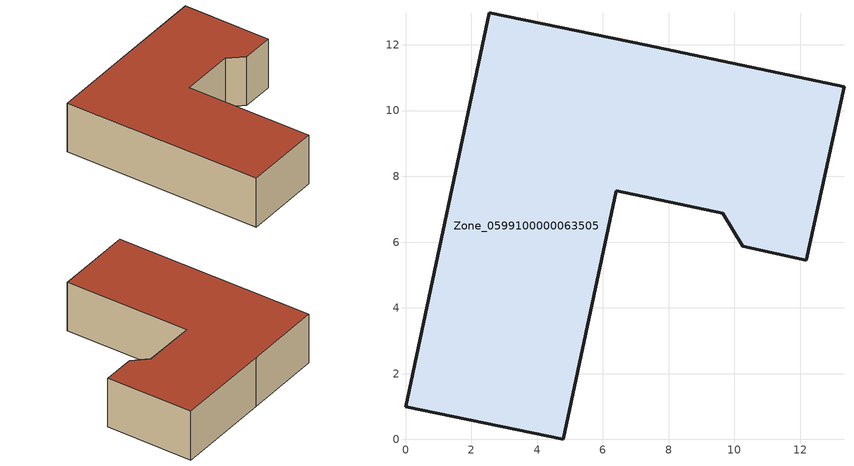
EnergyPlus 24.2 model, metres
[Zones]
Zone_0599100000063505
 floor ground (C_G): 6.41,7.56 4.8,0 0,0.99 2.55,12.98 7.35,11.99 13.33,10.72 12.19,5.45 10.25,5.88 9.65,6.87 z0
 wall outside (C_F): 2.55,12.98 0,0.99 4.8,0 6.41,7.56 9.65,6.87 10.25,5.88 12.19,5.45 13.33,10.72 7.35,11.99 2.55,12.98 z0:3.15
 roof outside (C_R): 12.19,5.45 13.33,10.72 7.35,11.99 2.55,12.98 0,0.99 4.8,0 6.41,7.56 9.65,6.87 10.25,5.88 z3.15
[BUILDING]
Pand.0599100000063505: North Axis=0; Terrain=City; Loads Convergence Tolerance Value=0.04; Temperature Convergence Tolerance Value=0.4; Solar Distribution=FullExterior; Maximum Number of Warmup Days=25; Minimum Number of Warmup Days=1
[Site:Location]
Rotterdam.The.Hague.AP_ZH_NLD Design_Conditions: Latitude=51.96; Longitude=4.45; Time Zone=1; Elevation=-4.5
[SITE:GROUNDTEMPERATURE:BUILDINGSURFACE]
18, 18, 18, 18, 18, 18, 18, 18, 18, 18, 18, 18
[MATERIAL] Thermal Absorptance=0.9; Solar Absorptance=0.7; Visible Absorptance=0.7
Name | Roughness | Thickness | Conductivity | Density | Specific Heat
G.TI.1975-1991 | MediumSmooth | 0.15 | 0.288461 | 540 | 1210
F.TI.1975-1991 | Rough | 0.3 | 0.230769 | 1920 | 840
R.TI.1975-1991 | MediumRough | 0.2 | 0.153846 | 1500 | 1000
[CONSTRUCTION]
C_G: G.TI.1975-1991
C_F: F.TI.1975-1991
C_R: R.TI.1975-1991
[ZONE]
Zone_0599100000063505: Type=1; Multiplier=1; Ceiling Height=Autocalculate; Volume=Autocalculate; Floor Area=autocalculate; Part of Total Floor Area=Yes
[ZONEINFILTRATION:DESIGNFLOWRATE]
Infil_Zone_0599100000063505: Zone or ZoneList or Space or SpaceList=Zone_0599100000063505; Schedule=AlwaysOn; Design Flow Rate Calculation Method=Flow/Area; Flow Rate per Floor Area=0.003; Constant Term Coefficient=1; Temperature Term Coefficient=0; Velocity Term Coefficient=0; Velocity Squared Term Coefficient=0
[HVACTEMPLATE:ZONE:IDEALLOADSAIRSYSTEM]
Zone_0599100000063505: Maximum Heating Supply Air Temperature=50; Minimum Cooling Supply Air Temperature=13; Maximum Heating Supply Air Humidity Ratio=0.0156; Minimum Cooling Supply Air Humidity Ratio=0.0077; Heating Limit=NoLimit; Cooling Limit=NoLimit; Dehumidification Control Type=ConstantSensibleHeatRatio; Cooling Sensible Heat Ratio=0.7; Dehumidification Setpoint=60; Humidification Control Type=None; Humidification Setpoint=30; Outdoor Air Method=None; Outdoor Air Flow Rate per Person=0.00944; Outdoor Air Flow Rate per Zone Floor Area=0; Outdoor Air Flow Rate per Zone=0; Demand Controlled Ventilation Type=None; Outdoor Air Economizer Type=NoEconomizer; Heat Recovery Type=None; Sensible Heat Recovery Effectiveness=0.7; Latent Heat Recovery Effectiveness=0.65
[ZONECONTROL:THERMOSTAT]
ThermostatControl_Zone_0599100000063505: Zone or ZoneList=Zone_0599100000063505; Control Type Schedule=DualSetpointControlType; Control 1=Thermostat_Zone_0599100000063505; Temperature Difference Between Cutout And Setpoint=0
[THERMOSTATSETPOINT:DUALSETPOINT]
Thermostat_Zone_0599100000063505: Heating Setpoint Temperature Schedule=HeatingSetpoint_Zone_0599100000063505; Cooling Setpoint Temperature Schedule=CoolingSetpoint_Zone_0599100000063505
[SCHEDULE:COMPACT]
HeatingSetpoint_Zone_0599100000063505: Through: 12/31, For: AllDays, Until: 24:00, 21
CoolingSetpoint_Zone_0599100000063505: Through: 12/31, For: AllDays, Until: 24:00, 24
DualSetpointControlType: Through: 12/31, For: AllDays, Until: 24:00, 4
AlwaysOn: Through: 12/31, For: AllDays, Until: 24:00, 1
